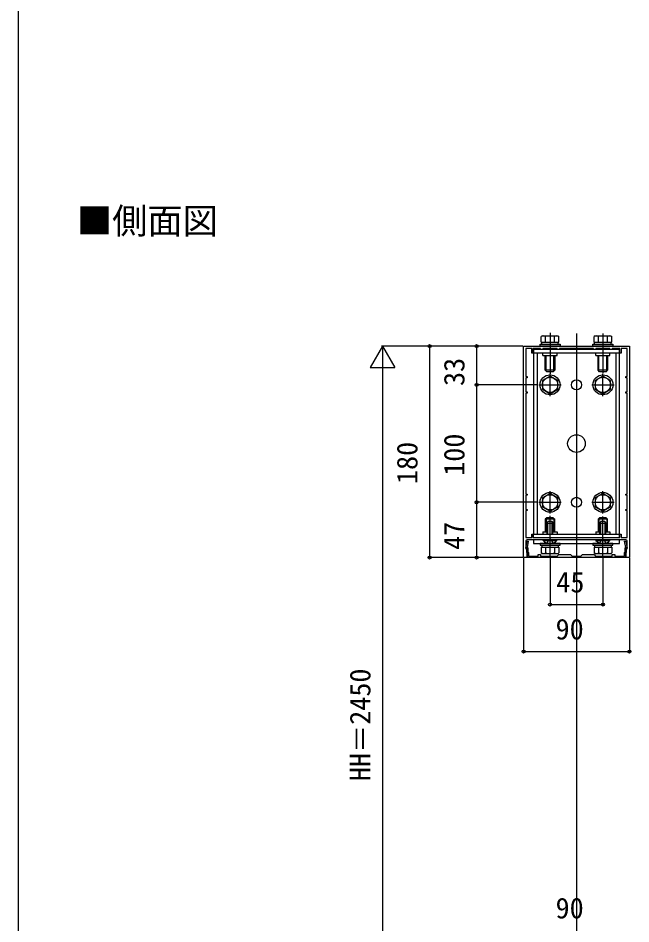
# Model space of a CAD drawing. Units: millimetres, scale not verified. Extents: x -1050 to 1050, y -1570 to 1562.
# Drawn here: x -1050 to -529, y -775 to -4 of the extents above; entities that cross this region are included whole.
import ezdxf
from ezdxf.enums import TextEntityAlignment as Align

# ---------------------------------------------------------------- set-up
doc = ezdxf.new("R2010")
doc.units = ezdxf.units.MM
doc.header["$LTSCALE"] = 8
for name, color, linetype in [('0-2_USER1', 3, 'Continuous'), ('0-3_YKK_11', 7, 'Continuous'), ('0-4_YKK_12', 2, 'Continuous'), ('0-5_YKK_13', 4, 'Continuous'), ('0-6_YKK_D', 6, 'Continuous'), ('0-7_YKK_ZWAK', 7, 'Continuous')]:
    doc.layers.add(name, color=color, linetype=linetype)
doc.styles.add('ＭＳ ゴシック', font='')
doc.styles.get('ＭＳ ゴシック').set_extended_font_data('MS Gothic')

msp = doc.modelspace()

# ---------------------------------------------------------------- linework, layer by layer
at = {"layer": '0-3_YKK_11'}
for points in [[(-618, -449.002), (-618, -455.502), (-617, -455.502), (-617, -463.002), (-620, -463.002), (-620, -283.002), (-530, -283.002)], [(-532, -409.002), (-532, -323.002), (-533, -323.002), (-533, -322.002), (-532, -322.002), (-532, -310.002), (-533, -310.002), (-533, -309.002), (-532, -309.002), (-532, -285.002), (-537, -285.002), (-537, -289.002), (-538, -289.002), (-538, -285.002), (-544.5, -285.002), (-544.5, -286.002), (-546.5, -286.002), (-546.5, -285.002), (-558.5, -285.002), (-558.5, -286.002), (-560.5, -286.002), (-560.5, -285.002), (-589.5, -285.002), (-589.5, -286.002), (-591.5, -286.002), (-591.5, -285.002), (-603.5, -285.002), (-603.5, -286.002), (-605.5, -286.002), (-605.5, -285.002), (-612, -285.002), (-612, -289.002), (-613, -289.002), (-613, -285.002), (-618, -285.002), (-618, -309.002), (-617, -309.002), (-617, -310.002), (-618, -310.002), (-618, -322.002)], [(-530, -283.002), (-530, -463.002), (-533, -463.002), (-533, -455.502), (-532, -455.502), (-532, -449.002)], [(-618, -322.002), (-617, -322.002), (-617, -323.002), (-618, -323.002), (-618, -409.002), (-617, -409.002), (-617, -410.002), (-618, -410.002), (-618, -422.002), (-617, -422.002), (-617, -423.002), (-618, -423.002), (-618, -446.002), (-613, -446.002), (-613, -443.002), (-612, -443.002), (-612, -446.002), (-538, -446.002), (-538, -443.002), (-537, -443.002), (-537, -446.002), (-532, -446.002), (-532, -423.002), (-533, -423.002), (-533, -422.002), (-532, -422.002), (-532, -410.002), (-533, -410.002), (-533, -409.002), (-532, -409.002)], [(-533.15, -463.032), (-616.85, -463.032), (-616.85, -459.032), (-617.2, -458.682), (-617.2, -455.376), (-618.043, -455.151), (-616.949, -448.945), (-615.964, -449.119), (-616.917, -454.521), (-616.3, -454.686), (-616.3, -458.309), (-615.95, -458.659), (-615.95, -461.832), (-607.5, -461.832), (-607.5, -460.532), (-605.5, -460.532), (-605.5, -461.832), (-597.958, -461.832), (-597.775, -461.952), (-597.225, -461.952), (-597.042, -461.832), (-591.3, -461.832), (-590, -460.532), (-580, -460.532), (-578.7, -461.832), (-571.3, -461.832), (-570, -460.532), (-560, -460.532), (-558.7, -461.832), (-552.958, -461.832), (-552.775, -461.952), (-552.225, -461.952), (-552.042, -461.832), (-544.5, -461.832), (-544.5, -460.532), (-542.5, -460.532), (-542.5, -461.832), (-534.05, -461.832), (-534.05, -458.659), (-533.7, -458.309)], [(-533, -448.002), (-552.042, -448.002), (-552.225, -447.882), (-552.775, -447.882), (-552.958, -448.002), (-574.542, -448.002), (-574.725, -447.882), (-575.275, -447.882), (-575.458, -448.002), (-597.042, -448.002), (-597.225, -447.882), (-597.775, -447.882), (-597.958, -448.002), (-617, -448.002)], [(-533.7, -458.309), (-533.7, -454.686), (-533.083, -454.521), (-534.036, -449.119), (-533.051, -448.945), (-531.957, -455.151), (-532.8, -455.376), (-532.8, -458.682), (-533.15, -459.032), (-533.15, -463.032)]]:
    msp.add_lwpolyline(points, dxfattribs=at)
for centre, start, end in [((-617, -449.002), 90.00001, 179.99999), ((-533, -449.002), 0.00001, 89.99999)]:
    msp.add_arc(centre, 1, start, end, dxfattribs=at)
at = {"layer": '0-4_YKK_12'}
msp.add_line((-575, -272.315), (-575, -1281.589), dxfattribs=at)
at = {"layer": '0-5_YKK_13'}
for p, q in [((-604, -274.302), (-605.006, -274.883)), ((-605.006, -279.802), (-605.006, -274.883)), ((-604, -274.302), (-591, -274.302)), ((-601.253, -279.802), (-601.253, -274.883)), ((-597.5, -271.802), (-597.5, -306.502)), ((-593.747, -279.802), (-593.747, -274.883)), ((-591, -274.302), (-589.994, -274.883)), ((-589.994, -279.802), (-589.994, -274.883)), ((-559, -274.302), (-560.006, -274.883)), ((-560.006, -279.802), (-560.006, -274.883)), ((-559, -274.302), (-546, -274.302)), ((-556.253, -279.802), (-556.253, -274.883)), ((-552.5, -272.315), (-552.5, -306.017)), ((-548.747, -279.802), (-548.747, -274.883)), ((-546, -274.302), (-544.994, -274.883)), ((-544.994, -279.802), (-544.994, -274.883)), ((-605.006, -279.802), (-589.994, -279.802)), ((-604.55, -281.402), (-604.55, -279.802)), ((-601.5, -279.802), (-593.5, -279.802)), ((-601.442, -286.002), (-601.176, -285.08)), ((-601.176, -285.002), (-601.176, -285.08)), ((-601.176, -285.08), (-600.91, -286.002)), ((-593.824, -285.08), (-594.09, -286.002)), ((-593.824, -285.002), (-593.824, -285.08)), ((-593.824, -285.08), (-593.558, -286.002)), ((-560.006, -279.802), (-544.994, -279.802)), ((-559.55, -281.402), (-559.55, -279.802)), ((-556.5, -279.802), (-548.5, -279.802)), ((-556.442, -286.002), (-556.176, -285.08)), ((-556.176, -285.002), (-556.176, -285.08)), ((-556.176, -285.08), (-555.91, -286.002)), ((-548.824, -285.08), (-549.09, -286.002)), ((-548.824, -285.002), (-548.824, -285.08)), ((-548.824, -285.08), (-548.558, -286.002)), ((-538.5, -289.002), (-611.5, -289.002)), ((-608.5, -289.002), (-608.5, -443.002)), ((-603.5, -291.002), (-603.5, -289.002)), ((-601.5, -303.602), (-601.5, -291.002)), ((-600.852, -304.25), (-600.852, -291.002)), ((-594.148, -304.25), (-594.148, -291.002)), ((-593.5, -291.002), (-593.5, -303.602)), ((-558.5, -291.002), (-558.5, -289.002)), ((-556.5, -303.602), (-556.5, -291.002)), ((-555.852, -304.25), (-555.852, -291.002)), ((-549.148, -304.25), (-549.148, -291.002)), ((-548.5, -291.002), (-548.5, -303.602)), ((-541.5, -289.002), (-541.5, -443.002)), ((-593.5, -303.602), (-601.5, -303.602)), ((-600.3, -304.802), (-601.5, -303.602)), ((-594.7, -304.802), (-600.3, -304.802)), ((-597.5, -325.502), (-597.5, -306.502)), ((-594.7, -304.802), (-593.5, -303.602)), ((-548.5, -303.602), (-556.5, -303.602)), ((-555.3, -304.802), (-556.5, -303.602)), ((-549.7, -304.802), (-555.3, -304.802)), ((-552.5, -325.502), (-552.5, -306.502)), ((-549.7, -304.802), (-548.5, -303.602)), ((-607, -316.002), (-588, -316.002)), ((-562, -316.002), (-543, -316.002)), ((-597.5, -425.502), (-597.5, -406.502)), ((-552.5, -425.502), (-552.5, -406.502)), ((-607, -416.002), (-588, -416.002)), ((-562, -416.002), (-543, -416.002)), ((-600.3, -429.202), (-601.5, -430.402)), ((-601.5, -430.402), (-601.5, -441.002)), ((-593.5, -430.402), (-601.5, -430.402)), ((-600.852, -429.754), (-600.852, -441.002)), ((-594.7, -429.202), (-600.3, -429.202)), ((-597.5, -462.202), (-597.5, -427.502)), ((-597.5, -452.316), (-597.5, -431.334)), ((-594.7, -429.202), (-593.5, -430.402)), ((-594.148, -429.754), (-594.148, -441.002)), ((-593.5, -441.002), (-593.5, -430.402)), ((-555.3, -429.202), (-556.5, -430.402)), ((-556.5, -430.402), (-556.5, -441.002)), ((-548.5, -430.402), (-556.5, -430.402)), ((-555.852, -429.754), (-555.852, -441.002)), ((-549.7, -429.202), (-555.3, -429.202)), ((-552.5, -461.689), (-552.5, -427.987)), ((-552.5, -452.316), (-552.5, -431.334)), ((-549.7, -429.202), (-548.5, -430.402)), ((-549.148, -429.754), (-549.148, -441.002)), ((-548.5, -441.002), (-548.5, -430.402)), ((-599.2, -432.002), (-600, -433.702)), ((-599.346, -443.002), (-599.346, -432.312)), ((-599.2, -432.002), (-595.8, -432.002)), ((-595.8, -432.002), (-595, -433.702)), ((-595.654, -443.002), (-595.654, -432.312)), ((-595, -443.002), (-595, -433.702)), ((-554.2, -432.002), (-555, -433.702)), ((-554.346, -443.002), (-554.346, -432.312)), ((-554.2, -432.002), (-550.8, -432.002)), ((-550.8, -432.002), (-550, -433.702)), ((-550.654, -443.002), (-550.654, -432.312)), ((-550, -443.002), (-550, -433.702)), ((-611.5, -446.002), (-611.5, -443.002)), ((-611.5, -443.002), (-538.5, -443.002)), ((-611.5, -446.002), (-538.5, -446.002)), ((-603.5, -441.002), (-600, -441.002)), ((-603.5, -441.002), (-603.5, -443.002)), ((-595, -441.002), (-591.5, -441.002)), ((-591.5, -441.002), (-591.5, -443.002)), ((-558.5, -441.002), (-555, -441.002)), ((-558.5, -441.002), (-558.5, -443.002)), ((-550, -441.002), (-546.5, -441.002)), ((-546.5, -441.002), (-546.5, -443.002)), ((-538.5, -446.002), (-538.5, -443.002)), ((-538.5, -448.002), (-611.5, -448.002)), ((-605.006, -454.202), (-605.006, -459.121)), ((-605.006, -454.202), (-589.994, -454.202)), ((-604.55, -452.602), (-604.55, -454.202)), ((-603.4, -448.511), (-603.4, -448.002)), ((-603.4, -448.002), (-591.6, -448.002)), ((-601.5, -454.202), (-593.5, -454.202)), ((-601.253, -454.202), (-601.253, -459.121)), ((-593.747, -454.202), (-593.747, -459.121)), ((-589.994, -454.202), (-589.994, -459.121)), ((-560.006, -454.202), (-560.006, -459.121)), ((-560.006, -454.202), (-544.994, -454.202)), ((-559.55, -452.602), (-559.55, -454.202)), ((-558.4, -448.511), (-558.4, -448.002)), ((-558.4, -448.002), (-546.6, -448.002)), ((-556.5, -454.202), (-548.5, -454.202)), ((-556.253, -454.202), (-556.253, -459.121)), ((-548.747, -454.202), (-548.747, -459.121)), ((-544.994, -454.202), (-544.994, -459.121)), ((-538.5, -451.002), (-538.5, -448.002)), ((-604, -459.702), (-605.006, -459.121)), ((-604, -459.702), (-591, -459.702)), ((-591, -459.702), (-589.994, -459.121)), ((-559, -459.702), (-560.006, -459.121)), ((-559, -459.702), (-546, -459.702)), ((-546, -459.702), (-544.994, -459.121))]:
    msp.add_line(p, q, dxfattribs=at)
for points in [[(-589, -283.002), (-606, -283.002), (-606, -281.402), (-589, -281.402)], [(-544, -283.002), (-561, -283.002), (-561, -281.402), (-544, -281.402)], [(-597.5, -308.496), (-604, -312.249), (-604, -319.755), (-597.5, -323.508), (-591, -319.755), (-591, -312.249)], [(-552.5, -308.496), (-559, -312.249), (-559, -319.755), (-552.5, -323.508), (-546, -319.755), (-546, -312.249)], [(-597.5, -408.496), (-604, -412.249), (-604, -419.755), (-597.5, -423.508), (-591, -419.755), (-591, -412.249)], [(-552.5, -408.496), (-559, -412.249), (-559, -419.755), (-552.5, -423.508), (-546, -419.755), (-546, -412.249)], [(-589, -451.002), (-606, -451.002), (-606, -452.602), (-589, -452.602)], [(-544, -451.002), (-561, -451.002), (-561, -452.602), (-544, -452.602)]]:
    msp.add_lwpolyline(points, close=True, dxfattribs=at)
for points in [[(-604.55, -281.402), (-590.45, -281.402), (-590.45, -279.802)], [(-559.55, -281.402), (-545.45, -281.402), (-545.45, -279.802)], [(-538.5, -443.002), (-538.5, -286.002), (-611.5, -286.002), (-611.5, -443.002)], [(-603.5, -291.002), (-591.5, -291.002), (-591.5, -289.002)], [(-558.5, -291.002), (-546.5, -291.002), (-546.5, -289.002)], [(-600, -443.002), (-600, -433.702), (-595, -433.702)], [(-555, -443.002), (-555, -433.702), (-550, -433.702)], [(-611.5, -448.002), (-611.5, -451.002), (-538.5, -451.002)], [(-604.55, -452.602), (-590.45, -452.602), (-590.45, -454.202)], [(-603.4, -448.511), (-591.6, -448.511), (-591.6, -448.002)], [(-600, -450.613), (-598.645, -447.835), (-597.5, -447.226)], [(-595, -450.613), (-596.355, -447.835), (-597.5, -447.226)], [(-559.55, -452.602), (-545.45, -452.602), (-545.45, -454.202)], [(-558.4, -448.511), (-546.6, -448.511), (-546.6, -448.002)], [(-555, -450.613), (-553.645, -447.835), (-552.5, -447.226)], [(-550, -450.613), (-551.355, -447.835), (-552.5, -447.226)]]:
    msp.add_lwpolyline(points, dxfattribs=at)
for centre, radius in [((-597.5, -316.002), 8.5), ((-552.5, -316.002), 8.5), ((-597.5, -316.002), 6.5), ((-575, -316.002), 4.25), ((-552.5, -316.002), 6.5), ((-575, -366.002), 7.5), ((-597.5, -416.002), 8.5), ((-552.5, -416.002), 8.5), ((-597.5, -416.002), 6.5), ((-575, -416.002), 4.25), ((-552.5, -416.002), 6.5)]:
    msp.add_circle(centre, radius, dxfattribs=at)
for centre, radius, start, end in [((-603.129, -277.625), 3.323, 55.61575, 124.38425), ((-597.5, -286.721), 12.419, 72.41205, 107.58795), ((-591.871, -277.625), 3.323, 55.61575, 124.38425), ((-558.129, -277.625), 3.323, 55.61575, 124.38425), ((-552.5, -286.721), 12.419, 72.41205, 107.58795), ((-546.871, -277.625), 3.323, 55.61575, 124.38425), ((-597.5, -442.77), 8.232, 224.2189, 315.7811), ((-552.5, -442.77), 8.232, 224.2189, 315.7811), ((-603.129, -456.379), 3.323, 235.61575, 304.38425), ((-597.5, -447.283), 12.419, 252.41205, 287.58795), ((-591.871, -456.379), 3.323, 235.61575, 304.38425), ((-558.129, -456.379), 3.323, 235.61575, 304.38425), ((-552.5, -447.283), 12.419, 252.41205, 287.58795), ((-546.871, -456.379), 3.323, 235.61575, 304.38425)]:
    msp.add_arc(centre, radius, start, end, dxfattribs=at)
at = {"layer": '0-6_YKK_D'}
for p, q in [((-740, -283.002), (-750.5, -301.189)), ((-620.5, -283.002), (-741, -283.002)), ((-740, -283.002), (-729.5, -301.189)), ((-740, -283.002), (-740, -319.375)), ((-620.5, -283.002), (-701, -283.002)), ((-700, -283.002), (-700, -463.002)), ((-620.5, -283.002), (-661, -283.002)), ((-660, -283.002), (-660, -316.002)), ((-750.5, -301.189), (-729.5, -301.189)), ((-740, -304.002), (-740, -852.002)), ((-608, -316.002), (-661, -316.002)), ((-608, -316.002), (-661, -316.002)), ((-660, -316.002), (-660, -416.002)), ((-608, -416.002), (-661, -416.002)), ((-608, -416.002), (-661, -416.002)), ((-660, -416.002), (-660, -463.002)), ((-620.5, -463.002), (-701, -463.002)), ((-620.5, -463.002), (-661, -463.002)), ((-620, -463.502), (-620, -544.032)), ((-597.5, -463.202), (-597.5, -504.032)), ((-552.5, -462.689), (-552.5, -504.032)), ((-530, -463.502), (-530, -544.032)), ((-597.5, -503.032), (-552.5, -503.032)), ((-620, -543.032), (-530, -543.032))]:
    msp.add_line(p, q, dxfattribs=at)
for centre in [(-700, -283.002), (-660, -283.002), (-660, -316.002), (-660, -316.002), (-660, -416.002), (-660, -416.002), (-700, -463.002), (-660, -463.002), (-597.5, -503.032), (-552.5, -503.032), (-620, -543.032), (-530, -543.032)]:
    msp.add_circle(centre, 1.275, dxfattribs=at)
at = {"layer": '0-7_YKK_ZWAK'}
msp.add_line((-1050, 1490), (-1050, -1570), dxfattribs=at)

# ---------------------------------------------------------------- texts
at = {"layer": '0-2_USER1', "style": 'ＭＳ ゴシック'}
msp.add_text('■側面図', height=21.99, dxfattribs=at).set_placement((-1000, -194), align=Align.BOTTOM_LEFT)
at = {"layer": '0-6_YKK_D', "style": 'ＭＳ ゴシック'}
for s, p in [('33', (-665, -316.957)), ('100', (-665, -393.411)), ('180', (-705, -400.411)), ('47', (-665, -456.479)), ('HH＝2450', (-745, -653.343))]:
    msp.add_text(s, height=17.6, rotation=90, dxfattribs=at).set_placement(p, align=Align.BOTTOM_LEFT)
for s, p in [('45', (-592.182, -498.032)), ('90', (-592.795, -538.032)), ('90', (-592.795, -775.502))]:
    msp.add_text(s, height=17.6, dxfattribs=at).set_placement(p, align=Align.BOTTOM_LEFT)

doc.saveas('drawing.dxf')
